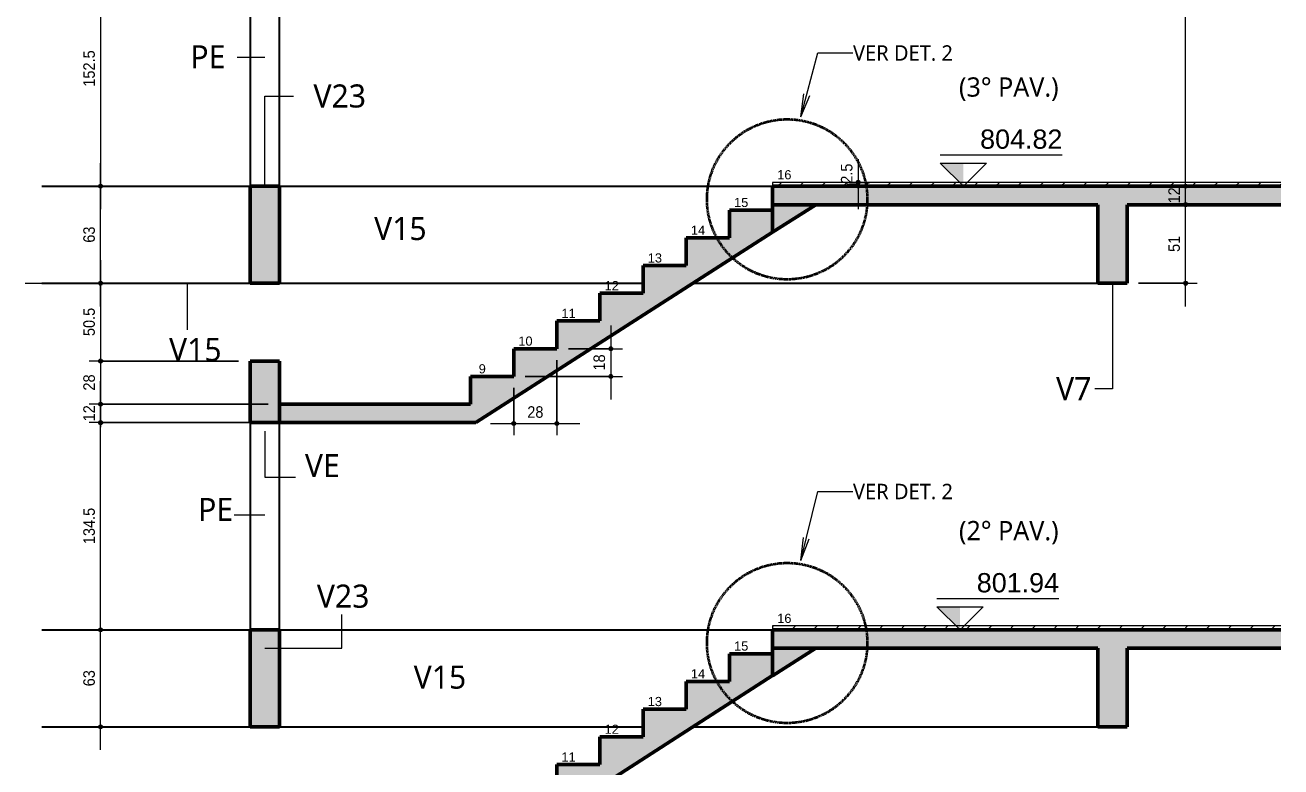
# Model space of a CAD drawing. Extents: x -875 to 3162, y 79010 to 88037.
# Drawn here: x 1768 to 2582, y 80105 to 80587 of the extents above; entities that cross this region are included whole.
import ezdxf

# ---------------------------------------------------------------- set-up
doc = ezdxf.new("R2010")
doc.units = 0
doc.linetypes.add('Hidden', pattern=[0.714375, 0.47625, -0.238125])
for name, color, linetype, lineweight in [('A-ANNO-DIMS', 7, 'Continuous', 9), ('A-ANNO-DIMS-50', 7, 'Continuous', 9), ('A-DETL-GENF', 7, 'Continuous', 18), ('A-DETL-MEDM', 7, 'Continuous', 50), ('A-FLOR', 7, 'Continuous', 25), ('G-ANNO-DIMS', 7, 'Continuous', 9), ('G-ANNO-TEXT', 7, 'Continuous', 9), ('S-BEAM', 7, 'Continuous', 25), ('S-BEAM-IDEN', 7, 'Continuous', 9), ('S-COLS', 7, 'Continuous', 25), ('S-COLS-IDEN', 7, 'Continuous', 9), ('S-STRS', 7, 'Continuous', 25), ('S-STRS-ANNO', 7, 'Continuous', 18)]:
    doc.layers.add(name, color=color, linetype=linetype, lineweight=lineweight)
doc.layers.add('A-DETL', color=7, linetype='Continuous', lineweight=18, true_color=0x00a600)
doc.styles.add('Arial', font='arial.ttf', dxfattribs={"height": 5.953125})
doc.styles.add('Arial_1', font='arial.ttf', dxfattribs={"width": 0.9, "height": 7.5})
doc.styles.add('Arial_2', font='arial.ttf', dxfattribs={"height": 12.5})
doc.styles.add('Gadugi', font='gadugi.ttf', dxfattribs={"height": 12.5})
doc.styles.add('Gadugi_1', font='gadugi.ttf', dxfattribs={"height": 15})
doc.styles.add('Gadugi_2', font='gadugi.ttf', dxfattribs={"height": 10})
doc.dimstyles.new('PED_1_5mm_ESQ', dxfattribs={"dimscale": 30.48, "dimtxt": 7.651945, "dimasz": 0.328084, "dimexe": 0.246063, "dimexo": 0.246063, "dimgap": 0.049213, "dimtad": 1, "dimdec": 1, "dimrnd": 0.5, "dimdsep": 46, "dimtxsty": 'Arial_1', "dimblk1": 'DOTSMALL', "dimblk2": 'DOTSMALL', "dimsah": 1, "dimcen": 0.09, "dimdle": 0.492126, "dimazin": 0, "dimtfac": 1, "dimtdec": 4, "dimtix": 1, "dimtmove": 0, "dimatfit": 3, "dimfxl": 1, "dimtvp": 1, "dimtolj": 1, "dimtzin": 0, "dimarcsym": 2})
doc.dimstyles.new('PED_1_5mm_ESQ_1', dxfattribs={"dimscale": 30.48, "dimtxt": 7.651945, "dimasz": 0.328084, "dimexe": 0.246063, "dimexo": 0.246063, "dimgap": 0.049213, "dimtad": 1, "dimdec": 1, "dimrnd": 0.5, "dimdsep": 46, "dimtxsty": 'Arial_1', "dimblk1": 'DOTSMALL', "dimblk2": 'DOTSMALL', "dimsah": 1, "dimcen": 0.09, "dimdle": 0.492126, "dimazin": 0, "dimtfac": 1, "dimtdec": 4, "dimtix": 1, "dimtmove": 1, "dimatfit": 3, "dimfxl": 1, "dimtvp": 1, "dimtolj": 1, "dimtzin": 0, "dimarcsym": 2})
pattern_1 = [(45, (2200.26, 83523.502), (-7.071068, 7.071068), [])]

# ---------------------------------------------------------------- blocks, each defined once
blk = doc.blocks.new('PED_COMPL_ESC_TRIANGULO_BAIXO_R00_2019 - 01-3741892-CT A 004 - CORTE D_2 ESCADA TÉRREO A 5PAV')
at = {"layer": 'S-BEAM', "true_color": 0xa6a6a6}
blk.add_hatch(color=253, dxfattribs=at).paths.add_polyline_path([(-411.88, 80164.2), (-383.76, 80182), (-411.88, 80182), (-411.88, 80164.23)], flags=0)
at = {"layer": 'S-BEAM', "lineweight": 50}
for p, q in [((-383.76, 80182), (-411.88, 80182)), ((-411.88, 80182), (-411.88, 80164.2)), ((-411.88, 80164.2), (-383.76, 80182))]:
    blk.add_line(p, q, dxfattribs=at)
blk = doc.blocks.new('DIMBLOCK168-CT A 004 - CORTE D_2 ESCADA TÉRREO A 5PAV')
at = {"layer": 'A-ANNO-DIMS-50', "transparency": 16777216}
h = blk.add_hatch(color=256, dxfattribs=at)
edge = h.paths.add_edge_path(flags=0)
edge.add_arc((1816.51, 80194), 1.25, 0, 360)
h = blk.add_hatch(color=256, dxfattribs=at)
edge = h.paths.add_edge_path(flags=0)
edge.add_arc((1816.51, 80131), 1.25, 0, 360)
for p, q in [((1906.14, 80194), (1809.01, 80194)), ((1816.51, 80116), (1816.51, 80194)), ((1816.51, 80194), (1906.14, 80194)), ((1906.14, 80131), (1809.01, 80131)), ((1816.51, 80131), (1906.14, 80131))]:
    blk.add_line(p, q, dxfattribs=at)
for centre in [(1816.51, 80194), (1816.51, 80131)]:
    blk.add_circle(centre, 1.25, dxfattribs=at)
at = {"layer": 'A-ANNO-DIMS-50', "color": 0, "transparency": 16777216, "insert": (1805.27, 80157.32), "char_height": 7.5, "width": 12.4315, "attachment_point": 1, "rotation": 90, "line_spacing_factor": 0.941778, "style": 'Arial_1'}
blk.add_mtext('63', dxfattribs=at)
blk = doc.blocks.new('_DotSmall')
at = {"color": 0, "linetype": 'ByBlock', "const_width": 0.5}
blk.add_lwpolyline([(-0.0625, 0, 1), (0.0625, 0, 1)], format="xyb", close=True, dxfattribs=at)
blk = doc.blocks.new('DIMBLOCK169-CT A 004 - CORTE D_2 ESCADA TÉRREO A 5PAV')
at = {"layer": 'A-ANNO-DIMS-50', "transparency": 16777216}
h = blk.add_hatch(color=256, dxfattribs=at)
edge = h.paths.add_edge_path(flags=0)
edge.add_arc((1816.51, 80328.5), 1.25, 0, 360)
h = blk.add_hatch(color=256, dxfattribs=at)
edge = h.paths.add_edge_path(flags=0)
edge.add_arc((1816.51, 80194), 1.25, 0, 360)
for p, q in [((1925.14, 80328.5), (1809.01, 80328.5)), ((1816.51, 80194), (1816.51, 80328.5)), ((1816.51, 80328.5), (1925.14, 80328.5)), ((1906.14, 80194), (1809.01, 80194)), ((1816.51, 80194), (1906.14, 80194))]:
    blk.add_line(p, q, dxfattribs=at)
for centre in [(1816.51, 80328.5), (1816.51, 80194)]:
    blk.add_circle(centre, 1.25, dxfattribs=at)
at = {"layer": 'A-ANNO-DIMS-50', "color": 0, "transparency": 16777216, "insert": (1805.27, 80249.6), "char_height": 7.5, "width": 27.9708, "attachment_point": 1, "rotation": 90, "line_spacing_factor": 0.941778, "style": 'Arial_1'}
blk.add_mtext('134.5', dxfattribs=at)
blk = doc.blocks.new('DIMBLOCK170-CT A 004 - CORTE D_2 ESCADA TÉRREO A 5PAV')
at = {"layer": 'A-ANNO-DIMS-50', "transparency": 16777216}
h = blk.add_hatch(color=256, dxfattribs=at)
edge = h.paths.add_edge_path(flags=0)
edge.add_arc((1816.51, 80340.5), 1.25, 0, 360)
h = blk.add_hatch(color=256, dxfattribs=at)
edge = h.paths.add_edge_path(flags=0)
edge.add_arc((1816.51, 80328.5), 1.25, 0, 360)
for p, q in [((1816.51, 80328.5), (1816.51, 80355.5)), ((1925.14, 80340.5), (1809.01, 80340.5)), ((1816.51, 80340.5), (1925.14, 80340.5)), ((1925.14, 80328.5), (1809.01, 80328.5)), ((1816.51, 80328.5), (1925.14, 80328.5))]:
    blk.add_line(p, q, dxfattribs=at)
for centre in [(1816.51, 80340.5), (1816.51, 80328.5)]:
    blk.add_circle(centre, 1.25, dxfattribs=at)
at = {"layer": 'A-ANNO-DIMS-50', "color": 0, "transparency": 16777216, "insert": (1805.27, 80329.32), "char_height": 7.5, "width": 12.4315, "attachment_point": 1, "rotation": 90, "line_spacing_factor": 0.941778, "style": 'Arial_1'}
blk.add_mtext('12', dxfattribs=at)
blk = doc.blocks.new('DIMBLOCK171-CT A 004 - CORTE D_2 ESCADA TÉRREO A 5PAV')
at = {"layer": 'A-ANNO-DIMS-50', "transparency": 16777216}
h = blk.add_hatch(color=256, dxfattribs=at)
edge = h.paths.add_edge_path(flags=0)
edge.add_arc((1816.51, 80419), 1.25, 0, 360)
h = blk.add_hatch(color=256, dxfattribs=at)
edge = h.paths.add_edge_path(flags=0)
edge.add_arc((1816.51, 80368.5), 1.25, 0, 360)
for p, q in [((1816.51, 80434), (1816.51, 80368.5)), ((1906.14, 80419), (1809.01, 80419)), ((1816.51, 80419), (1906.14, 80419)), ((1906.02, 80368.5), (1809.01, 80368.5)), ((1816.51, 80368.5), (1906.02, 80368.5))]:
    blk.add_line(p, q, dxfattribs=at)
for centre in [(1816.51, 80419), (1816.51, 80368.5)]:
    blk.add_circle(centre, 1.25, dxfattribs=at)
at = {"layer": 'A-ANNO-DIMS-50', "color": 0, "transparency": 16777216, "insert": (1805.27, 80384.69), "char_height": 7.5, "width": 21.7551, "attachment_point": 1, "rotation": 90, "line_spacing_factor": 0.941778, "style": 'Arial_1'}
blk.add_mtext('50.5', dxfattribs=at)
blk = doc.blocks.new('DIMBLOCK172-CT A 004 - CORTE D_2 ESCADA TÉRREO A 5PAV')
at = {"layer": 'A-ANNO-DIMS-50', "transparency": 16777216}
h = blk.add_hatch(color=256, dxfattribs=at)
edge = h.paths.add_edge_path(flags=0)
edge.add_arc((1816.51, 80368.5), 1.25, 0, 360)
h = blk.add_hatch(color=256, dxfattribs=at)
edge = h.paths.add_edge_path(flags=0)
edge.add_arc((1816.51, 80340.5), 1.25, 0, 360)
for p, q in [((1906.02, 80368.5), (1809.01, 80368.5)), ((1816.51, 80368.5), (1816.51, 80325.5)), ((1816.51, 80368.5), (1906.02, 80368.5)), ((1925.14, 80340.5), (1809.01, 80340.5)), ((1816.51, 80340.5), (1925.14, 80340.5))]:
    blk.add_line(p, q, dxfattribs=at)
for centre in [(1816.51, 80368.5), (1816.51, 80340.5)]:
    blk.add_circle(centre, 1.25, dxfattribs=at)
at = {"layer": 'A-ANNO-DIMS-50', "color": 0, "transparency": 16777216, "insert": (1805.27, 80349.32), "char_height": 7.5, "width": 12.4315, "attachment_point": 1, "rotation": 90, "line_spacing_factor": 0.941778, "style": 'Arial_1'}
blk.add_mtext('28', dxfattribs=at)
blk = doc.blocks.new('DIMBLOCK173-CT A 004 - CORTE D_2 ESCADA TÉRREO A 5PAV')
at = {"layer": 'A-ANNO-DIMS-50', "transparency": 16777216}
h = blk.add_hatch(color=256, dxfattribs=at)
edge = h.paths.add_edge_path(flags=0)
edge.add_arc((1816.51, 80482), 1.25, 0, 360)
h = blk.add_hatch(color=256, dxfattribs=at)
edge = h.paths.add_edge_path(flags=0)
edge.add_arc((1816.51, 80419), 1.25, 0, 360)
for p, q in [((1816.51, 80404), (1816.51, 80497)), ((1906.14, 80482), (1809.01, 80482)), ((1816.51, 80482), (1906.14, 80482)), ((1906.14, 80419), (1809.01, 80419)), ((1816.51, 80419), (1906.14, 80419))]:
    blk.add_line(p, q, dxfattribs=at)
for centre in [(1816.51, 80482), (1816.51, 80419)]:
    blk.add_circle(centre, 1.25, dxfattribs=at)
at = {"layer": 'A-ANNO-DIMS-50', "color": 0, "transparency": 16777216, "insert": (1805.27, 80445.32), "char_height": 7.5, "width": 12.4315, "attachment_point": 1, "rotation": 90, "line_spacing_factor": 0.941778, "style": 'Arial_1'}
blk.add_mtext('63', dxfattribs=at)
blk = doc.blocks.new('DIMBLOCK174-CT A 004 - CORTE D_2 ESCADA TÉRREO A 5PAV')
at = {"layer": 'A-ANNO-DIMS-50', "transparency": 16777216}
h = blk.add_hatch(color=256, dxfattribs=at)
edge = h.paths.add_edge_path(flags=0)
edge.add_arc((1816.51, 80634.5), 1.25, 0, 360)
h = blk.add_hatch(color=256, dxfattribs=at)
edge = h.paths.add_edge_path(flags=0)
edge.add_arc((1816.51, 80482), 1.25, 0, 360)
for p, q in [((1816.51, 80649.5), (1816.51, 80467)), ((1925.14, 80634.5), (1809.01, 80634.5)), ((1816.51, 80634.5), (1925.14, 80634.5)), ((1906.14, 80482), (1809.01, 80482)), ((1816.51, 80482), (1906.14, 80482))]:
    blk.add_line(p, q, dxfattribs=at)
for centre in [(1816.51, 80634.5), (1816.51, 80482)]:
    blk.add_circle(centre, 1.25, dxfattribs=at)
at = {"layer": 'A-ANNO-DIMS-50', "color": 0, "transparency": 16777216, "insert": (1805.27, 80546.6), "char_height": 7.5, "width": 27.9708, "attachment_point": 1, "rotation": 90, "line_spacing_factor": 0.941778, "style": 'Arial_1'}
blk.add_mtext('152.5', dxfattribs=at)
blk = doc.blocks.new('DIMBLOCK188-CT A 004 - CORTE D_2 ESCADA TÉRREO A 5PAV')
at = {"layer": 'A-ANNO-DIMS-50', "transparency": 16777216}
h = blk.add_hatch(color=256, dxfattribs=at)
edge = h.paths.add_edge_path(flags=0)
edge.add_arc((2520.64, 80470), 1.25, 0, 360)
h = blk.add_hatch(color=256, dxfattribs=at)
edge = h.paths.add_edge_path(flags=0)
edge.add_arc((2520.64, 80419), 1.25, 0, 360)
for p, q in [((2526.37, 80470), (2513.14, 80470)), ((2520.64, 80404), (2520.64, 80470)), ((2520.64, 80470), (2526.37, 80470)), ((2490.09, 80419), (2528.14, 80419)), ((2520.64, 80419), (2490.09, 80419))]:
    blk.add_line(p, q, dxfattribs=at)
for centre in [(2520.64, 80470), (2520.64, 80419)]:
    blk.add_circle(centre, 1.25, dxfattribs=at)
at = {"layer": 'A-ANNO-DIMS-50', "color": 0, "transparency": 16777216, "insert": (2509.4, 80439.32), "char_height": 7.5, "width": 12.4315, "attachment_point": 1, "rotation": 90, "line_spacing_factor": 0.941778, "style": 'Arial_1'}
blk.add_mtext('51', dxfattribs=at)
blk = doc.blocks.new('DIMBLOCK189-CT A 004 - CORTE D_2 ESCADA TÉRREO A 5PAV')
at = {"layer": 'A-ANNO-DIMS-50', "transparency": 16777216}
h = blk.add_hatch(color=256, dxfattribs=at)
edge = h.paths.add_edge_path(flags=0)
edge.add_arc((2520.64, 80482), 1.25, 0, 360)
h = blk.add_hatch(color=256, dxfattribs=at)
edge = h.paths.add_edge_path(flags=0)
edge.add_arc((2520.64, 80470), 1.25, 0, 360)
for p, q in [((2526.37, 80482), (2513.14, 80482)), ((2520.64, 80470), (2520.64, 80482)), ((2520.64, 80482), (2526.37, 80482)), ((2526.37, 80470), (2513.14, 80470)), ((2520.64, 80470), (2526.37, 80470))]:
    blk.add_line(p, q, dxfattribs=at)
for centre in [(2520.64, 80482), (2520.64, 80470)]:
    blk.add_circle(centre, 1.25, dxfattribs=at)
at = {"layer": 'A-ANNO-DIMS-50', "color": 0, "transparency": 16777216, "insert": (2509.4, 80470.82), "char_height": 7.5, "width": 12.4315, "attachment_point": 1, "rotation": 90, "line_spacing_factor": 0.941778, "style": 'Arial_1'}
blk.add_mtext('12', dxfattribs=at)
blk = doc.blocks.new('DIMBLOCK190-CT A 004 - CORTE D_2 ESCADA TÉRREO A 5PAV')
at = {"layer": 'A-ANNO-DIMS-50', "transparency": 16777216}
h = blk.add_hatch(color=256, dxfattribs=at)
edge = h.paths.add_edge_path(flags=0)
edge.add_arc((2520.64, 80725), 1.25, 0, 360)
h = blk.add_hatch(color=256, dxfattribs=at)
edge = h.paths.add_edge_path(flags=0)
edge.add_arc((2520.64, 80482), 1.25, 0, 360)
for p, q in [((2490.09, 80725), (2528.14, 80725)), ((2520.64, 80725), (2490.09, 80725)), ((2520.64, 80482), (2520.64, 80725)), ((2526.37, 80482), (2513.14, 80482)), ((2520.64, 80482), (2526.37, 80482))]:
    blk.add_line(p, q, dxfattribs=at)
for centre in [(2520.64, 80725), (2520.64, 80482)]:
    blk.add_circle(centre, 1.25, dxfattribs=at)
at = {"layer": 'A-ANNO-DIMS-50', "color": 0, "transparency": 16777216, "insert": (2509.4, 80595.73), "char_height": 7.5, "width": 18.6472, "attachment_point": 1, "rotation": 90, "line_spacing_factor": 0.941778, "style": 'Arial_1'}
blk.add_mtext('243', dxfattribs=at)
blk = doc.blocks.new('DIMBLOCK194-CT A 004 - CORTE D_2 ESCADA TÉRREO A 5PAV')
at = {"layer": 'A-ANNO-DIMS-50', "transparency": 16777216}
h = blk.add_hatch(color=256, dxfattribs=at)
edge = h.paths.add_edge_path(flags=0)
edge.add_arc((2308.16, 80484.5), 1.25, 0, 360)
h = blk.add_hatch(color=256, dxfattribs=at)
edge = h.paths.add_edge_path(flags=0)
edge.add_arc((2308.16, 80482), 1.25, 0, 360)
for p, q in [((2308.16, 80499.5), (2308.16, 80467)), ((2302.43, 80484.5), (2315.66, 80484.5)), ((2308.16, 80484.5), (2302.43, 80484.5)), ((2302.43, 80482), (2315.66, 80482)), ((2308.16, 80482), (2302.43, 80482))]:
    blk.add_line(p, q, dxfattribs=at)
for centre in [(2308.16, 80484.5), (2308.16, 80482)]:
    blk.add_circle(centre, 1.25, dxfattribs=at)
blk.add_ellipse((2308.16, 80483.58), major_axis=(7.39, 0), ratio=0.044051, start_param=3.141593, end_param=4.712389, dxfattribs=at)
at = {"layer": 'A-ANNO-DIMS-50', "color": 0, "transparency": 16777216, "insert": (2296.92, 80483.58), "char_height": 7.5, "width": 15.5393, "attachment_point": 1, "rotation": 90, "line_spacing_factor": 0.941778, "style": 'Arial_1'}
blk.add_mtext('2.5', dxfattribs=at)
blk = doc.blocks.new('Elevações de ponto - SIMBOLO DE NÍVEL-CORTE-2219088-CT A 004 - CORTE D_2 ESCADA TÉRREO A 5PAV')
at = {"layer": 'G-ANNO-DIMS'}
blk.add_hatch(color=256, dxfattribs=at).paths.add_polyline_path([(-644.97, 79165), (-644.97, 79150), (-659.97, 79165)], flags=0)
for p, q in [((-580.78, 79170.1), (-659.97, 79170.1)), ((-644.97, 79150), (-659.97, 79165)), ((-659.97, 79165), (-629.97, 79165)), ((-629.97, 79165), (-644.97, 79150))]:
    blk.add_line(p, q, dxfattribs=at)
blk = doc.blocks.new('DIMBLOCK203-CT A 004 - CORTE D_2 ESCADA TÉRREO A 5PAV')
at = {"layer": 'A-ANNO-DIMS-50', "transparency": 16777216}
h = blk.add_hatch(color=256, dxfattribs=at)
edge = h.paths.add_edge_path(flags=0)
edge.add_arc((2147.6, 80376.5), 1.25, 0, 360)
h = blk.add_hatch(color=256, dxfattribs=at)
edge = h.paths.add_edge_path(flags=0)
edge.add_arc((2147.6, 80358.5), 1.25, 0, 360)
for p, q in [((2147.6, 80391.5), (2147.6, 80343.5)), ((2120.09, 80376.5), (2155.1, 80376.5)), ((2147.6, 80376.5), (2120.09, 80376.5)), ((2092.09, 80358.5), (2155.1, 80358.5)), ((2147.6, 80358.5), (2092.09, 80358.5))]:
    blk.add_line(p, q, dxfattribs=at)
for centre in [(2147.6, 80376.5), (2147.6, 80358.5)]:
    blk.add_circle(centre, 1.25, dxfattribs=at)
at = {"layer": 'A-ANNO-DIMS-50', "color": 0, "transparency": 16777216, "insert": (2136.36, 80362.32), "char_height": 7.5, "width": 12.4315, "attachment_point": 1, "rotation": 90, "line_spacing_factor": 0.941778, "style": 'Arial_1'}
blk.add_mtext('18', dxfattribs=at)
blk = doc.blocks.new('DIMBLOCK204-CT A 004 - CORTE D_2 ESCADA TÉRREO A 5PAV')
at = {"layer": 'A-ANNO-DIMS-50', "transparency": 16777216}
h = blk.add_hatch(color=256, dxfattribs=at)
edge = h.paths.add_edge_path(flags=0)
edge.add_arc((2084.59, 80327.92), 1.25, 0, 360)
h = blk.add_hatch(color=256, dxfattribs=at)
edge = h.paths.add_edge_path(flags=0)
edge.add_arc((2112.59, 80327.92), 1.25, 0, 360)
for p, q in [((2112.59, 80369), (2112.59, 80320.42)), ((2112.59, 80327.92), (2112.59, 80369)), ((2084.59, 80351), (2084.59, 80320.42)), ((2084.59, 80327.92), (2084.59, 80351)), ((2069.59, 80327.92), (2127.59, 80327.92))]:
    blk.add_line(p, q, dxfattribs=at)
for centre in [(2084.59, 80327.92), (2112.59, 80327.92)]:
    blk.add_circle(centre, 1.25, dxfattribs=at)
at = {"layer": 'A-ANNO-DIMS-50', "color": 0, "transparency": 16777216, "insert": (2093.41, 80339.15), "char_height": 7.5, "width": 12.4315, "attachment_point": 1, "line_spacing_factor": 0.941778, "style": 'Arial_1'}
blk.add_mtext('28', dxfattribs=at)

msp = doc.modelspace()

# ---------------------------------------------------------------- hatches: boundary and pattern name
at = {"layer": 'A-DETL-GENF', "true_color": 0x808080}
h = msp.add_hatch(dxfattribs=at)
h.set_pattern_fill('FP_1', color=8, style=0, pattern_type=2)
h.set_pattern_definition(pattern_1)
h.paths.add_polyline_path([(2252.59, 80482), (2582.45, 80482), (2582.45, 80484.5), (2252.59, 80484.5)], flags=0)
h = msp.add_hatch(dxfattribs=at)
h.set_pattern_fill('FP_1', color=8, style=0, pattern_type=2)
h.set_pattern_definition(pattern_1)
h.paths.add_polyline_path([(2463.59, 80194), (2582.45, 80194), (2582.45, 80196.5), (2252.59, 80196.5), (2252.59, 80194)], flags=0)
at = {"layer": 'A-FLOR', "true_color": 0xa6a6a6}
for points in [[(2290.15, 80470), (2463.59, 80470), (2463.59, 80482), (2252.59, 80482), (2252.59, 80470), (2258.03, 80470)], [(2582.45, 80470), (2582.45, 80482), (2482.59, 80482), (2482.59, 80470)], [(2290.15, 80182), (2463.59, 80182), (2463.59, 80194), (2252.59, 80194), (2252.59, 80182), (2258.03, 80182)], [(2582.45, 80182), (2582.45, 80194), (2482.59, 80194), (2482.59, 80182)]]:
    msp.add_hatch(color=253, dxfattribs=at).paths.add_polyline_path(points, flags=0)
at = {"layer": 'S-BEAM', "true_color": 0xa6a6a6}
for points in [[(1932.64, 80419), (1932.64, 80482), (1913.64, 80482), (1913.64, 80419)], [(2463.59, 80419), (2482.59, 80419), (2482.59, 80482), (2463.59, 80482), (2463.59, 80452.23)], [(1913.64, 80328.5), (1932.52, 80328.5), (1932.52, 80368.5), (1913.52, 80368.5), (1913.52, 80328.5)], [(1932.64, 80131), (1932.64, 80194), (1913.64, 80194), (1913.64, 80131)], [(2482.59, 80131), (2482.59, 80194), (2463.59, 80194), (2463.59, 80131)]]:
    msp.add_hatch(color=253, dxfattribs=at).paths.add_polyline_path(points, flags=0)
at = {"layer": 'S-STRS', "true_color": 0xa6a6a6}
for points in [[(2056.59, 80328.5), (2060.11, 80328.5), (2252.59, 80452.23), (2252.59, 80466.5), (2224.59, 80466.5), (2224.59, 80448.5), (2196.59, 80448.5), (2196.59, 80430.5), (2168.59, 80430.5), (2168.59, 80412.5), (2140.59, 80412.5), (2140.59, 80394.5), (2112.59, 80394.5), (2112.59, 80376.5), (2084.59, 80376.5), (2084.59, 80358.5), (2056.59, 80358.5), (2056.59, 80340.5)], [(2037.92, 80328.5), (2056.59, 80328.5), (2056.59, 80340.5), (1932.64, 80340.5), (1932.64, 80328.5)], [(2056.59, 80040.5), (2060.11, 80040.5), (2252.59, 80164.23), (2252.59, 80178.5), (2224.59, 80178.5), (2224.59, 80160.5), (2196.59, 80160.5), (2196.59, 80142.5), (2168.59, 80142.5), (2168.59, 80124.5), (2140.59, 80124.5), (2140.59, 80106.5), (2112.59, 80106.5), (2112.59, 80088.5), (2084.59, 80088.5), (2084.59, 80070.5), (2056.59, 80070.5), (2056.59, 80052.5)]]:
    msp.add_hatch(color=253, dxfattribs=at).paths.add_polyline_path(points, flags=0)

# ---------------------------------------------------------------- linework, layer by layer
at = {"layer": 'A-DETL', "color": 7, "lineweight": 9}
for p, q in [((1923.14, 80565.5), (1905.14, 80565.5)), ((1923.02, 80323), (1923.02, 80293)), ((1923.02, 80293), (1943.02, 80293)), ((1923.14, 80268.5), (1903.14, 80268.5)), ((1973.14, 80182), (1973.14, 80204)), ((1923.14, 80182), (1973.14, 80182))]:
    msp.add_line(p, q, dxfattribs=at)
at = {"layer": 'A-DETL', "color": 7}
for p, q in [((2582.45, 80484.5), (2252.59, 80484.5)), ((2252.59, 80484.5), (2252.59, 80482)), ((2252.59, 80482), (2582.45, 80482)), ((2582.45, 80196.5), (2252.59, 80196.5)), ((2252.59, 80196.5), (2252.59, 80194)), ((2252.59, 80194), (2582.45, 80194))]:
    msp.add_line(p, q, dxfattribs=at)
at = {"layer": 'A-DETL', "color": 1, "linetype": 'Hidden', "lineweight": 35, "true_color": 0xff0000}
for centre in [(2262.05, 80473.47), (2262.05, 80185.43)]:
    msp.add_circle(centre, 52, dxfattribs=at)
at = {"layer": 'A-DETL-MEDM'}
for p, q in [((2288.37, 80482), (2463.59, 80482)), ((2276.34, 80470), (2463.59, 80470)), ((2260.37, 80194), (2463.59, 80194)), ((2252.59, 80184.73), (2252.59, 80182)), ((2276.34, 80182), (2463.59, 80182))]:
    msp.add_line(p, q, dxfattribs=at)
at = {"layer": 'A-FLOR', "lineweight": 50}
for p, q in [((2463.59, 80482), (2252.59, 80482)), ((2252.59, 80482), (2252.59, 80470)), ((2582.45, 80482), (2482.59, 80482)), ((2482.59, 80470), (2582.45, 80470)), ((2463.59, 80194), (2252.59, 80194)), ((2252.59, 80194), (2252.59, 80182)), ((2582.45, 80194), (2482.59, 80194)), ((2252.59, 80182), (2463.59, 80182)), ((2482.59, 80182), (2582.45, 80182))]:
    msp.add_line(p, q, dxfattribs=at)
at = {"layer": 'G-ANNO-TEXT'}
for p, q in [((2270.93, 80526.94), (2281.92, 80568.49)), ((2281.92, 80568.49), (2304.77, 80568.49)), ((2270.93, 80526.94), (2272.85, 80541.95)), ((2270.93, 80526.94), (2276.67, 80540.94)), ((2270.93, 80238.91), (2281.92, 80283.79)), ((2281.92, 80283.79), (2304.77, 80283.79)), ((2270.93, 80238.91), (2272.58, 80253.95)), ((2270.93, 80238.91), (2276.41, 80253.01))]:
    msp.add_line(p, q, dxfattribs=at)
at = {"layer": 'S-BEAM'}
for p, q in [((1778.47, 80482), (1913.64, 80482)), ((1932.64, 80482), (2252.59, 80482)), ((1778.47, 80419), (1913.64, 80419)), ((1932.64, 80419), (2168.59, 80419)), ((2200.9, 80419), (2463.59, 80419)), ((1778.47, 80194), (1913.64, 80194)), ((1932.64, 80194), (2252.59, 80194)), ((1778.47, 80131), (1913.64, 80131)), ((1932.64, 80131), (2168.59, 80131)), ((2200.9, 80131), (2463.59, 80131))]:
    msp.add_line(p, q, dxfattribs=at)
at = {"layer": 'S-BEAM', "lineweight": 50}
for p, q in [((1932.64, 80482), (1913.64, 80482)), ((1913.64, 80482), (1913.64, 80419)), ((1932.64, 80419), (1932.64, 80482)), ((2482.59, 80482), (2463.59, 80482)), ((2463.59, 80470), (2463.59, 80419)), ((2482.59, 80419), (2482.59, 80470)), ((1913.64, 80419), (1932.64, 80419)), ((2463.59, 80419), (2482.59, 80419)), ((1932.52, 80368.5), (1913.52, 80368.5)), ((1913.52, 80368.5), (1913.52, 80328.5)), ((1932.52, 80328.5), (1932.52, 80368.5)), ((1913.52, 80328.5), (1932.52, 80328.5)), ((1932.64, 80194), (1913.64, 80194)), ((1913.64, 80194), (1913.64, 80131)), ((1932.64, 80131), (1932.64, 80194)), ((2482.59, 80194), (2463.59, 80194)), ((2463.59, 80182), (2463.59, 80131)), ((2482.59, 80131), (2482.59, 80182)), ((1913.64, 80131), (1932.64, 80131)), ((2463.59, 80131), (2482.59, 80131))]:
    msp.add_line(p, q, dxfattribs=at)
at = {"layer": 'S-BEAM-IDEN'}
for p, q in [((1923.14, 80540.53), (1941.65, 80540.53)), ((1923.14, 80482), (1923.14, 80540.53)), ((1767.52, 80419), (1872.79, 80419)), ((1872.79, 80419), (1872.79, 80388.7)), ((2473.09, 80419), (2473.09, 80350.53)), ((2473.09, 80350.53), (2461.72, 80350.53))]:
    msp.add_line(p, q, dxfattribs=at)
at = {"layer": 'S-COLS'}
for p, q in [((1913.64, 80634.5), (1913.64, 80482)), ((1932.64, 80482), (1932.64, 80634.5)), ((1932.64, 80368.5), (1932.52, 80368.5)), ((1932.64, 80340.5), (1932.64, 80368.5)), ((1913.64, 80328.5), (1913.64, 80194)), ((1932.64, 80194), (1932.64, 80328.5))]:
    msp.add_line(p, q, dxfattribs=at)
at = {"layer": 'S-STRS', "lineweight": 50}
for p, q in [((2252.59, 80466.5), (2224.59, 80466.5)), ((2224.59, 80466.5), (2224.59, 80448.5)), ((2060.11, 80328.5), (2252.59, 80452.23)), ((2224.59, 80448.5), (2196.59, 80448.5)), ((2196.59, 80448.5), (2196.59, 80430.5)), ((2196.59, 80430.5), (2168.59, 80430.5)), ((2168.59, 80430.5), (2168.59, 80412.5)), ((2168.59, 80412.5), (2140.59, 80412.5)), ((2140.59, 80412.5), (2140.59, 80394.5)), ((2140.59, 80394.5), (2112.59, 80394.5)), ((2112.59, 80394.5), (2112.59, 80376.5)), ((2112.59, 80376.5), (2084.59, 80376.5)), ((2084.59, 80376.5), (2084.59, 80358.5)), ((2084.59, 80358.5), (2056.59, 80358.5)), ((2056.59, 80358.5), (2056.59, 80340.5)), ((2056.59, 80340.5), (1932.64, 80340.5)), ((1932.64, 80340.5), (1932.64, 80328.5)), ((1932.64, 80328.5), (2056.59, 80328.5)), ((2056.59, 80328.5), (2060.11, 80328.5)), ((2252.59, 80178.5), (2224.59, 80178.5)), ((2224.59, 80178.5), (2224.59, 80160.5)), ((2060.11, 80040.5), (2252.59, 80164.23)), ((2224.59, 80160.5), (2196.59, 80160.5)), ((2196.59, 80160.5), (2196.59, 80142.5)), ((2196.59, 80142.5), (2168.59, 80142.5)), ((2168.59, 80142.5), (2168.59, 80124.5)), ((2168.59, 80124.5), (2140.59, 80124.5)), ((2140.59, 80124.5), (2140.59, 80106.5)), ((2140.59, 80106.5), (2112.59, 80106.5)), ((2112.59, 80106.5), (2112.59, 80088.5))]:
    msp.add_line(p, q, dxfattribs=at)

# ---------------------------------------------------------------- block references
at = {"layer": 'G-ANNO-DIMS'}
for p in [(3021.38, 1332), (3019.22, 1044)]:
    msp.add_blockref('Elevações de ponto - SIMBOLO DE NÍVEL-CORTE-2219088-CT A 004 - CORTE D_2 ESCADA TÉRREO A 5PAV', p, dxfattribs=at)
at = {"layer": 'S-BEAM'}
for p in [(2664.47, 288), (2664.47, 0)]:
    msp.add_blockref('PED_COMPL_ESC_TRIANGULO_BAIXO_R00_2019 - 01-3741892-CT A 004 - CORTE D_2 ESCADA TÉRREO A 5PAV', p, dxfattribs=at)

# ---------------------------------------------------------------- texts
at = {"layer": 'G-ANNO-DIMS', "char_height": 12.5, "width": 63.9697, "attachment_point": 1, "line_spacing_factor": 0.941778, "style": 'Arial_2'}
for s, insert in [('804.82', (2387.26, 80518.82)), ('801.94', (2385.1, 80230.82))]:
    msp.add_mtext(s, dxfattribs=dict(at, insert=insert))
at = {"layer": 'G-ANNO-TEXT', "attachment_point": 1}
for s, insert, char_height, width, style in [('VER DET. 2', (2304.77, 80573.49), 10, 82.5738, 'Gadugi_2'), ('(3° PAV.)', (2373.54, 80552.66), 12.5, 81.7721, 'Gadugi'), ('VER DET. 2', (2304.77, 80288.79), 10, 82.5738, 'Gadugi_2'), ('(2° PAV.)', (2373.54, 80264.66), 12.5, 81.7721, 'Gadugi')]:
    msp.add_mtext(s, dxfattribs=dict(at, insert=insert, char_height=char_height, width=width, style=style))
at = {"layer": 'S-BEAM-IDEN', "char_height": 15, "attachment_point": 1, "style": 'Gadugi_1'}
for s, insert, width in [('V23', (1954.65, 80548.08), 44.0928), ('V15', (1994, 80462.06), 44.0928), ('V15', (1860.94, 80383.53), 44.0928), ('V7', (2436.57, 80358.08), 30.0633), ('VE', (1949.1, 80308.15), 28.8607), ('V23', (1956.85, 80223.36), 44.0928), ('V15', (2019.69, 80170.79), 44.0928)]:
    msp.add_mtext(s, dxfattribs=dict(at, insert=insert, width=width))
at = {"layer": 'S-COLS-IDEN', "char_height": 15, "width": 27.2574, "attachment_point": 1, "style": 'Gadugi_1'}
for insert in [(1874.79, 80573.53), (1879.83, 80279.63)]:
    msp.add_mtext('PE', dxfattribs=dict(at, insert=insert))
at = {"layer": 'S-STRS-ANNO', "attachment_point": 1, "line_spacing_factor": 0.941778, "style": 'Arial'}
for s, insert, char_height, width in [('16', (2255.58, 80492.42), 5.953, 10.9888), ('15', (2227.58, 80474.42), 5.953, 10.9888), ('14', (2199.58, 80456.42), 5.953, 10.9888), ('13', (2171.58, 80438.42), 5.953, 10.9888), ('12', (2143.58, 80420.42), 5.953, 10.9888), ('11', (2115.58, 80402.42), 5.953, 10.9888), ('10', (2087.58, 80384.42), 5.953, 10.9888), ('9', (2061.87, 80366.42), 5.95, 5.4944), ('16', (2255.58, 80204.42), 5.953, 10.9888), ('15', (2227.58, 80186.42), 5.953, 10.9888), ('14', (2199.58, 80168.42), 5.953, 10.9888), ('13', (2171.58, 80150.42), 5.953, 10.9888), ('12', (2143.58, 80132.42), 5.953, 10.9888), ('11', (2115.58, 80114.42), 5.953, 10.9888)]:
    msp.add_mtext(s, dxfattribs=dict(at, insert=insert, char_height=char_height, width=width))

# ---------------------------------------------------------------- dimensions: what is measured, and where the dimension line sits
at = {"layer": 'A-ANNO-DIMS'}
for base, p1, p2, override, picture, middle in [((2520.64, 80725), (2518.87, 80482), (2482.59, 80725), {"dimpost": '<>', "dimfxl": 245.693772}, 'DIMBLOCK190-CT A 004 - CORTE D_2 ESCADA TÉRREO A 5PAV', (2515.31, 80603.5)), ((1816.51, 80482), (1932.64, 80634.5), (1913.64, 80482), {"dimpost": '<>', "dimfxl": 153.679049}, 'DIMBLOCK174-CT A 004 - CORTE D_2 ESCADA TÉRREO A 5PAV', (1811.18, 80558.25)), ((1816.51, 80482), (1913.64, 80419), (1913.64, 80482), {"dimpost": '<>', "dimfxl": 63}, 'DIMBLOCK173-CT A 004 - CORTE D_2 ESCADA TÉRREO A 5PAV', (1811.18, 80450.5)), ((2520.64, 80482), (2518.87, 80470), (2518.87, 80482), {"dimpost": '<>', "dimfxl": 12}, 'DIMBLOCK189-CT A 004 - CORTE D_2 ESCADA TÉRREO A 5PAV', (2515.37, 80476)), ((2520.64, 80470), (2482.59, 80419), (2518.87, 80470), {"dimpost": '<>', "dimfxl": 62.589372}, 'DIMBLOCK188-CT A 004 - CORTE D_2 ESCADA TÉRREO A 5PAV', (2515.31, 80444.5)), ((1816.51, 80368.5), (1913.64, 80419), (1913.52, 80368.5), {"dimpost": '<>', "dimfxl": 50.500148}, 'DIMBLOCK171-CT A 004 - CORTE D_2 ESCADA TÉRREO A 5PAV', (1811.18, 80393.75)), ((2147.6, 80358.5), (2112.59, 80376.5), (2084.59, 80358.5), {"dimpost": '<>', "dimfxl": 33.286634}, 'DIMBLOCK203-CT A 004 - CORTE D_2 ESCADA TÉRREO A 5PAV', (2142.27, 80367.5)), ((1816.51, 80340.5), (1913.52, 80368.5), (1932.64, 80340.5), {"dimpost": '<>', "dimfxl": 33.9066}, 'DIMBLOCK172-CT A 004 - CORTE D_2 ESCADA TÉRREO A 5PAV', (1811.18, 80354.5)), ((1816.51, 80340.5), (1932.64, 80328.5), (1932.64, 80340.5), {"dimpost": '<>', "dimfxl": 12}, 'DIMBLOCK170-CT A 004 - CORTE D_2 ESCADA TÉRREO A 5PAV', (1811.25, 80334.5)), ((1816.51, 80328.5), (1913.64, 80194), (1932.64, 80328.5), {"dimpost": '<>', "dimfxl": 135.835378}, 'DIMBLOCK169-CT A 004 - CORTE D_2 ESCADA TÉRREO A 5PAV', (1811.18, 80261.25)), ((1816.51, 80194), (1913.64, 80131), (1913.64, 80194), {"dimpost": '<>', "dimfxl": 63}, 'DIMBLOCK168-CT A 004 - CORTE D_2 ESCADA TÉRREO A 5PAV', (1811.18, 80162.5))]:
    dim = msp.add_linear_dim(base=base, p1=p1, p2=p2, angle=90, dimstyle='PED_1_5mm_ESQ', override=override, dxfattribs=at)
    dim.commit()
    dim.dimension.update_dxf_attribs({"geometry": picture, "text_midpoint": middle})
dim = msp.add_linear_dim(base=(2308.16, 80482), p1=(2309.93, 80484.5), p2=(2309.93, 80482), angle=90, dimstyle='PED_1_5mm_ESQ_1', override={"dimpost": '<>', "dimfxl": 2.5}, dxfattribs=at)
dim.commit()
dim.dimension.update_dxf_attribs({"geometry": 'DIMBLOCK194-CT A 004 - CORTE D_2 ESCADA TÉRREO A 5PAV', "text_midpoint": (2301.92, 80491.35), "dimtype": 160, "text_rotation": 90})
dim = msp.add_linear_dim(base=(2112.59, 80327.92), p1=(2084.59, 80358.5), p2=(2112.59, 80376.5), dimstyle='PED_1_5mm_ESQ', override={"dimpost": '<>', "dimfxl": 33.286634}, dxfattribs=at)
dim.commit()
dim.dimension.update_dxf_attribs({"geometry": 'DIMBLOCK204-CT A 004 - CORTE D_2 ESCADA TÉRREO A 5PAV', "text_midpoint": (2098.59, 80333.25)})

doc.saveas('drawing.dxf')
